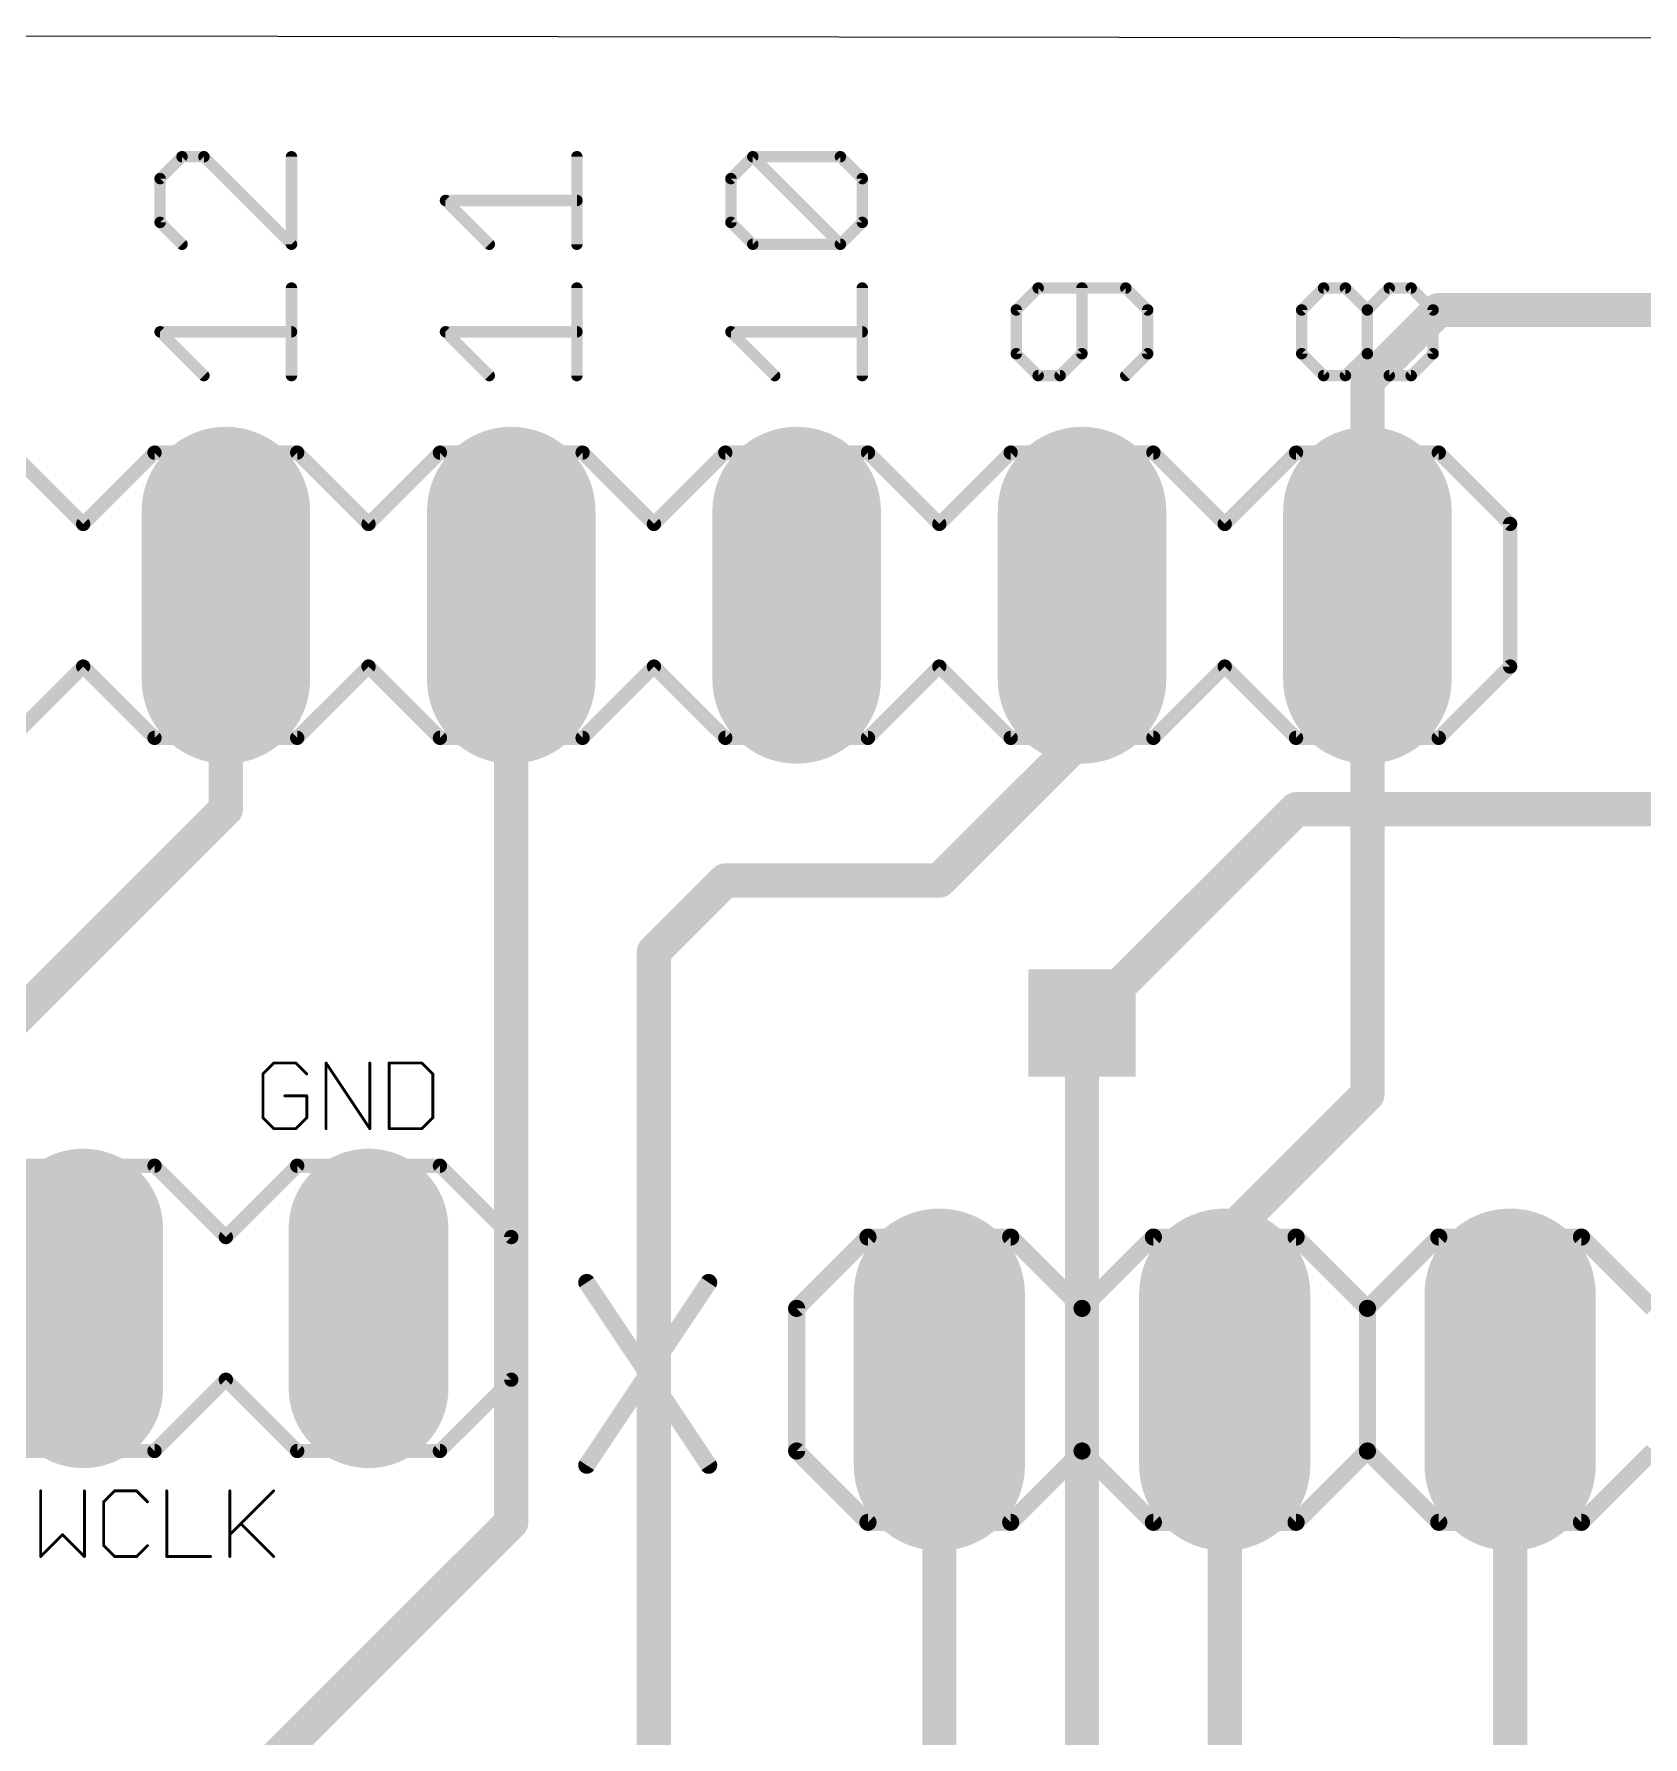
# Model space of a CAD drawing. Extents: x 6 to 93.4, y 7 to 66.
# Drawn here: x 21.15 to 35.47, y 50.79 to 65.96 of the extents above; entities that cross this region are included whole.
import ezdxf

# ---------------------------------------------------------------- set-up
doc = ezdxf.new("R2010")
doc.units = 0
for name, color, linetype in [('1', 22, 'CONTINUOUS'), ('16', 175, 'CONTINUOUS'), ('17', 82, 'CONTINUOUS'), ('18', 82, 'CONTINUOUS'), ('20', 7, 'CONTINUOUS'), ('21', 7, 'CONTINUOUS'), ('27', 253, 'CONTINUOUS'), ('51', 53, 'CONTINUOUS')]:
    doc.layers.add(name, color=color, linetype=linetype)

# ---------------------------------------------------------------- blocks, each defined once
blk = doc.blocks.new('RECT')
blk.add_solid([(-0.5, -0.5), (0.5, -0.5), (-0.5, 0.5), (0.5, 0.5)])
blk = doc.blocks.new('LONGP100')
at = {"const_width": 1}
blk.add_lwpolyline([(-0.5, 0), (0.5, 0)], dxfattribs=at)
at = {"const_width": 0.5}
for points in [[(-0.5, 0.25, 1), (-0.5, -0.25)], [(0.5, -0.25, 1), (0.5, 0.25)]]:
    blk.add_lwpolyline(points, format="xyb", dxfattribs=at)
blk = doc.blocks.new('SQUAREV')
blk.add_solid([(-0.5, -0.5), (0.5, -0.5), (-0.5, 0.5), (0.5, 0.5)])

msp = doc.modelspace()

# ---------------------------------------------------------------- linework, layer by layer
at = {"layer": '1', "const_width": 0.3048}
for points in [[(33.655, 63.5), (33.02, 62.865)], [(44.45, 63.5), (33.655, 63.5)], [(33.02, 62.865), (33.02, 60.96)], [(22.86, 59.055), (22.86, 60.96)], [(25.4, 52.705), (25.4, 60.96)], [(30.48, 60.96), (30.48, 59.69)], [(33.02, 56.515), (33.02, 60.96)], [(30.48, 59.69), (29.21, 58.42)], [(20.955, 57.15), (22.86, 59.055)], [(27.305, 58.42), (26.67, 57.785)], [(29.21, 58.42), (27.305, 58.42)], [(26.67, 50.165), (26.67, 57.785)], [(30.48, 22.225), (30.48, 57.15)], [(31.75, 55.245), (33.02, 56.515)], [(31.75, 53.975), (31.75, 55.245)], [(29.21, 53.975), (29.21, 48.26)], [(31.75, 53.975), (31.75, 48.26)], [(34.29, 53.975), (34.29, 48.26)], [(22.86, 50.165), (25.4, 52.705)]]:
    msp.add_lwpolyline(points, dxfattribs=at)
at = {"layer": '1', "const_width": 0.1524}
for points in [[(33.655, 63.5762, 1), (33.655, 63.4238)], [(33.7089, 63.4461, 1), (33.6011, 63.5539)], [(33.0962, 62.865, 1), (32.9438, 62.865)], [(32.9661, 62.9189, 1), (33.0739, 62.8111)], [(22.9362, 60.96, 1), (22.7838, 60.96)], [(25.4762, 60.96, 1), (25.3238, 60.96)], [(30.5562, 60.96, 1), (30.4038, 60.96)], [(33.0962, 60.96, 1), (32.9438, 60.96)], [(32.9438, 60.96, 1), (33.0962, 60.96)], [(30.4038, 59.69, 1), (30.5562, 59.69)], [(30.5339, 59.6361, 1), (30.4261, 59.7439)], [(22.9139, 59.0011, 1), (22.8061, 59.1089)], [(22.7838, 59.055, 1), (22.9362, 59.055)], [(27.305, 58.4962, 1), (27.305, 58.3438)], [(27.3589, 58.3661, 1), (27.2511, 58.4739)], [(29.1561, 58.4739, 1), (29.2639, 58.3661)], [(29.21, 58.3438, 1), (29.21, 58.4962)], [(26.7462, 57.785, 1), (26.5938, 57.785)], [(26.6161, 57.8389, 1), (26.7239, 57.7311)], [(30.5562, 57.15, 1), (30.4038, 57.15)], [(32.9438, 56.515, 1), (33.0962, 56.515)], [(33.0739, 56.4611, 1), (32.9661, 56.5689)], [(31.8262, 55.245, 1), (31.6738, 55.245)], [(31.6961, 55.2989, 1), (31.8039, 55.1911)], [(29.2862, 53.975, 1), (29.1338, 53.975)], [(31.8262, 53.975, 1), (31.6738, 53.975)], [(31.6738, 53.975, 1), (31.8262, 53.975)], [(34.3662, 53.975, 1), (34.2138, 53.975)], [(25.3238, 52.705, 1), (25.4762, 52.705)], [(25.4539, 52.6511, 1), (25.3461, 52.7589)]]:
    msp.add_lwpolyline(points, format="xyb", dxfattribs=at)
at = {"layer": '16', "const_width": 0.3048}
for points in [[(30.48, 57.15), (32.385, 59.055)], [(32.385, 59.055), (78.74, 59.055)]]:
    msp.add_lwpolyline(points, dxfattribs=at)
at = {"layer": '16', "const_width": 0.1524}
for points in [[(32.385, 59.1312, 1), (32.385, 58.9788)], [(32.4389, 59.0011, 1), (32.3311, 59.1089)], [(30.4261, 57.2039, 1), (30.5339, 57.0961)]]:
    msp.add_lwpolyline(points, format="xyb", dxfattribs=at)
at = {"layer": '20'}
msp.add_line((93.397, 65.851), (5.995, 65.957), dxfattribs=at)
at = {"layer": '21'}
for points, const_width in [([(22.4697, 64.8648), (22.2748, 64.6699)], 0.1016), ([(22.6646, 64.8648), (22.4697, 64.8648)], 0.1016), ([(23.4442, 64.0852), (22.6646, 64.8648)], 0.1016), ([(23.4442, 64.8648), (23.4442, 64.0852)], 0.1016), ([(25.9842, 64.0852), (25.9842, 64.8648)], 0.1016), ([(27.3548, 64.6699), (27.5497, 64.8648)], 0.1016), ([(27.5497, 64.8648), (28.3293, 64.8648)], 0.1016), ([(28.3293, 64.0852), (27.5497, 64.8648)], 0.1016), ([(28.3293, 64.8648), (28.5242, 64.6699)], 0.1016), ([(22.2748, 64.6699), (22.2748, 64.2801)], 0.1016), ([(27.3548, 64.2801), (27.3548, 64.6699)], 0.1016), ([(28.5242, 64.6699), (28.5242, 64.2801)], 0.1016), ([(25.2046, 64.0852), (24.8148, 64.475)], 0.1016), ([(24.8148, 64.475), (25.9842, 64.475)], 0.1016), ([(22.2748, 64.2801), (22.4697, 64.0852)], 0.1016), ([(27.5497, 64.0852), (27.3548, 64.2801)], 0.1016), ([(28.5242, 64.2801), (28.3293, 64.0852)], 0.1016), ([(28.3293, 64.0852), (27.5497, 64.0852)], 0.1016), ([(23.4442, 62.9158), (23.4442, 63.6954)], 0.1016), ([(25.9842, 62.9158), (25.9842, 63.6954)], 0.1016), ([(28.5242, 62.9158), (28.5242, 63.6954)], 0.1016), ([(30.0897, 63.6954), (29.8948, 63.5005)], 0.1016), ([(30.8693, 63.6954), (30.0897, 63.6954)], 0.1016), ([(30.4795, 63.1107), (30.4795, 63.6954)], 0.1016), ([(31.0642, 63.5005), (30.8693, 63.6954)], 0.1016), ([(32.4348, 63.5005), (32.6297, 63.6954)], 0.1016), ([(32.6297, 63.6954), (32.8246, 63.6954)], 0.1016), ([(32.8246, 63.6954), (33.0195, 63.5005)], 0.1016), ([(33.0195, 63.5005), (33.2144, 63.6954)], 0.1016), ([(33.2144, 63.6954), (33.4093, 63.6954)], 0.1016), ([(33.4093, 63.6954), (33.6042, 63.5005)], 0.1016), ([(29.8948, 63.5005), (29.8948, 63.1107)], 0.1016), ([(31.0642, 63.1107), (31.0642, 63.5005)], 0.1016), ([(32.4348, 63.1107), (32.4348, 63.5005)], 0.1016), ([(33.0195, 63.1107), (33.0195, 63.5005)], 0.1016), ([(33.6042, 63.5005), (33.6042, 63.1107)], 0.1016), ([(22.6646, 62.9158), (22.2748, 63.3056)], 0.1016), ([(22.2748, 63.3056), (23.4442, 63.3056)], 0.1016), ([(25.2046, 62.9158), (24.8148, 63.3056)], 0.1016), ([(24.8148, 63.3056), (25.9842, 63.3056)], 0.1016), ([(27.7446, 62.9158), (27.3548, 63.3056)], 0.1016), ([(27.3548, 63.3056), (28.5242, 63.3056)], 0.1016), ([(29.8948, 63.1107), (30.0897, 62.9158)], 0.1016), ([(30.2846, 62.9158), (30.4795, 63.1107)], 0.1016), ([(30.8693, 62.9158), (31.0642, 63.1107)], 0.1016), ([(32.6297, 62.9158), (32.4348, 63.1107)], 0.1016), ([(33.0195, 63.1107), (32.8246, 62.9158)], 0.1016), ([(33.2144, 62.9158), (33.0195, 63.1107)], 0.1016), ([(33.6042, 63.1107), (33.4093, 62.9158)], 0.1016), ([(30.0897, 62.9158), (30.2846, 62.9158)], 0.1016), ([(32.8246, 62.9158), (32.6297, 62.9158)], 0.1016), ([(33.4093, 62.9158), (33.2144, 62.9158)], 0.1016), ([(20.955, 62.23), (21.59, 61.595)], 0.127), ([(21.59, 61.595), (22.225, 62.23)], 0.127), ([(22.225, 62.23), (23.495, 62.23)], 0.127), ([(23.495, 62.23), (24.13, 61.595)], 0.127), ([(24.13, 61.595), (24.765, 62.23)], 0.127), ([(24.765, 62.23), (26.035, 62.23)], 0.127), ([(26.035, 62.23), (26.67, 61.595)], 0.127), ([(26.67, 61.595), (27.305, 62.23)], 0.127), ([(27.305, 62.23), (28.575, 62.23)], 0.127), ([(28.575, 62.23), (29.21, 61.595)], 0.127), ([(29.21, 61.595), (29.845, 62.23)], 0.127), ([(29.845, 62.23), (31.115, 62.23)], 0.127), ([(31.115, 62.23), (31.75, 61.595)], 0.127), ([(31.75, 61.595), (32.385, 62.23)], 0.127), ([(32.385, 62.23), (33.655, 62.23)], 0.127), ([(33.655, 62.23), (34.29, 61.595)], 0.127), ([(34.29, 61.595), (34.29, 60.325)], 0.127), ([(21.59, 60.325), (20.955, 59.69)], 0.127), ([(22.225, 59.69), (21.59, 60.325)], 0.127), ([(24.13, 60.325), (23.495, 59.69)], 0.127), ([(24.765, 59.69), (24.13, 60.325)], 0.127), ([(26.67, 60.325), (26.035, 59.69)], 0.127), ([(27.305, 59.69), (26.67, 60.325)], 0.127), ([(29.21, 60.325), (28.575, 59.69)], 0.127), ([(29.845, 59.69), (29.21, 60.325)], 0.127), ([(31.75, 60.325), (31.115, 59.69)], 0.127), ([(32.385, 59.69), (31.75, 60.325)], 0.127), ([(34.29, 60.325), (33.655, 59.69)], 0.127), ([(23.495, 59.69), (22.225, 59.69)], 0.127), ([(26.035, 59.69), (24.765, 59.69)], 0.127), ([(28.575, 59.69), (27.305, 59.69)], 0.127), ([(31.115, 59.69), (29.845, 59.69)], 0.127), ([(33.655, 59.69), (32.385, 59.69)], 0.127), ([(23.2876, 56.7949), (23.1902, 56.6974)], 0.0254), ([(23.1902, 56.6974), (23.1902, 56.3076)], 0.0254), ([(23.4825, 56.7949), (23.2876, 56.7949)], 0.0254), ([(23.58, 56.6974), (23.4825, 56.7949)], 0.0254), ([(23.7515, 56.2102), (23.7515, 56.7949)], 0.0254), ([(23.7515, 56.7949), (24.1413, 56.2102)], 0.0254), ([(24.1413, 56.2102), (24.1413, 56.7949)], 0.0254), ([(24.3128, 56.7949), (24.3128, 56.2102)], 0.0254), ([(24.6052, 56.7949), (24.3128, 56.7949)], 0.0254), ([(24.7026, 56.6974), (24.6052, 56.7949)], 0.0254), ([(24.7026, 56.3076), (24.7026, 56.6974)], 0.0254), ([(23.58, 56.5025), (23.3851, 56.5025)], 0.0254), ([(23.58, 56.3076), (23.58, 56.5025)], 0.0254), ([(23.1902, 56.3076), (23.2876, 56.2102)], 0.0254), ([(23.4825, 56.2102), (23.58, 56.3076)], 0.0254), ([(24.6052, 56.2102), (24.7026, 56.3076)], 0.0254), ([(23.2876, 56.2102), (23.4825, 56.2102)], 0.0254), ([(24.3128, 56.2102), (24.6052, 56.2102)], 0.0254), ([(22.225, 55.88), (20.955, 55.88)], 0.127), ([(22.86, 55.245), (22.225, 55.88)], 0.127), ([(23.495, 55.88), (22.86, 55.245)], 0.127), ([(24.765, 55.88), (23.495, 55.88)], 0.127), ([(25.4, 55.245), (24.765, 55.88)], 0.127), ([(25.4, 53.975), (25.4, 55.245)], 0.127), ([(27.94, 54.61), (28.575, 55.245)], 0.1524), ([(28.575, 55.245), (29.845, 55.245)], 0.1524), ([(30.48, 54.61), (29.845, 55.245)], 0.1524), ([(30.48, 54.61), (31.115, 55.245)], 0.1524), ([(31.115, 55.245), (32.385, 55.245)], 0.1524), ([(32.385, 55.245), (33.02, 54.61)], 0.1524), ([(33.02, 54.61), (33.655, 55.245)], 0.1524), ([(33.655, 55.245), (34.925, 55.245)], 0.1524), ([(35.56, 54.61), (34.925, 55.245)], 0.1524), ([(27.94, 53.34), (27.94, 54.61)], 0.1524), ([(30.48, 53.34), (30.48, 54.61)], 0.1524), ([(33.02, 53.34), (33.02, 54.61)], 0.1524), ([(22.225, 53.34), (22.86, 53.975)], 0.127), ([(22.86, 53.975), (23.495, 53.34)], 0.127), ([(24.765, 53.34), (25.4, 53.975)], 0.127), ([(20.955, 53.34), (22.225, 53.34)], 0.127), ([(23.495, 53.34), (24.765, 53.34)], 0.127), ([(28.575, 52.705), (27.94, 53.34)], 0.1524), ([(29.845, 52.705), (30.48, 53.34)], 0.1524), ([(31.115, 52.705), (30.48, 53.34)], 0.1524), ([(33.02, 53.34), (32.385, 52.705)], 0.1524), ([(33.655, 52.705), (33.02, 53.34)], 0.1524), ([(34.925, 52.705), (35.56, 53.34)], 0.1524), ([(21.2115, 52.9849), (21.2115, 52.4002)], 0.0254), ([(21.6013, 52.4002), (21.6013, 52.9849)], 0.0254), ([(21.8703, 52.9849), (21.7728, 52.8874)], 0.0254), ([(22.0652, 52.9849), (21.8703, 52.9849)], 0.0254), ([(22.1626, 52.8874), (22.0652, 52.9849)], 0.0254), ([(22.3341, 52.9849), (22.3341, 52.4002)], 0.0254), ([(22.8954, 52.9849), (22.8954, 52.4002)], 0.0254), ([(22.8954, 52.5951), (23.2852, 52.9849)], 0.0254), ([(21.7728, 52.8874), (21.7728, 52.4976)], 0.0254), ([(29.845, 52.705), (28.575, 52.705)], 0.1524), ([(32.385, 52.705), (31.115, 52.705)], 0.1524), ([(34.925, 52.705), (33.655, 52.705)], 0.1524), ([(22.9929, 52.6925), (23.2852, 52.4002)], 0.0254), ([(21.2115, 52.4002), (21.4064, 52.5951)], 0.0254), ([(21.4064, 52.5951), (21.6013, 52.4002)], 0.0254), ([(21.7728, 52.4976), (21.8703, 52.4002)], 0.0254), ([(22.0652, 52.4002), (22.1626, 52.4976)], 0.0254), ([(21.8703, 52.4002), (22.0652, 52.4002)], 0.0254), ([(22.3341, 52.4002), (22.7239, 52.4002)], 0.0254)]:
    msp.add_lwpolyline(points, dxfattribs=dict(at, const_width=const_width))
for points, const_width in [([(22.4697, 64.8902, 1), (22.4697, 64.8394)], 0.0508), ([(22.4877, 64.8468, 1), (22.4517, 64.8828)], 0.0508), ([(22.6826, 64.8828, 1), (22.6466, 64.8468)], 0.0508), ([(22.6646, 64.8394, 1), (22.6646, 64.8902)], 0.0508), ([(23.4696, 64.8648, 1), (23.4188, 64.8648)], 0.0508), ([(26.0096, 64.8648, 1), (25.9588, 64.8648)], 0.0508), ([(27.5677, 64.8828, 1), (27.5317, 64.8468)], 0.0508), ([(27.5497, 64.8902, 1), (27.5497, 64.8394)], 0.0508), ([(27.5677, 64.8468, 1), (27.5317, 64.8828)], 0.0508), ([(28.3473, 64.8828, 1), (28.3113, 64.8468)], 0.0508), ([(28.3293, 64.8394, 1), (28.3293, 64.8902)], 0.0508), ([(22.2568, 64.6879, 1), (22.2928, 64.6519)], 0.0508), ([(22.3002, 64.6699, 1), (22.2494, 64.6699)], 0.0508), ([(27.3368, 64.6879, 1), (27.3728, 64.6519)], 0.0508), ([(27.3802, 64.6699, 1), (27.3294, 64.6699)], 0.0508), ([(28.5496, 64.6699, 1), (28.4988, 64.6699)], 0.0508), ([(28.5062, 64.6519, 1), (28.5422, 64.6879)], 0.0508), ([(24.8328, 64.493, 1), (24.7968, 64.457)], 0.0508), ([(24.8148, 64.5004, 1), (24.8148, 64.4496)], 0.0508), ([(25.9842, 64.4496, 1), (25.9842, 64.5004)], 0.0508), ([(22.2928, 64.2981, 1), (22.2568, 64.2621)], 0.0508), ([(22.2494, 64.2801, 1), (22.3002, 64.2801)], 0.0508), ([(27.3728, 64.2981, 1), (27.3368, 64.2621)], 0.0508), ([(27.3294, 64.2801, 1), (27.3802, 64.2801)], 0.0508), ([(28.4988, 64.2801, 1), (28.5496, 64.2801)], 0.0508), ([(28.5422, 64.2621, 1), (28.5062, 64.2981)], 0.0508), ([(22.4517, 64.0672, 1), (22.4877, 64.1032)], 0.0508), ([(23.4188, 64.0852, 1), (23.4696, 64.0852)], 0.0508), ([(23.4262, 64.0672, 1), (23.4622, 64.1032)], 0.0508), ([(25.1866, 64.0672, 1), (25.2226, 64.1032)], 0.0508), ([(25.9588, 64.0852, 1), (26.0096, 64.0852)], 0.0508), ([(27.5497, 64.1106, 1), (27.5497, 64.0598)], 0.0508), ([(27.5317, 64.0672, 1), (27.5677, 64.1032)], 0.0508), ([(28.3113, 64.1032, 1), (28.3473, 64.0672)], 0.0508), ([(28.3113, 64.0672, 1), (28.3473, 64.1032)], 0.0508), ([(28.3293, 64.0598, 1), (28.3293, 64.1106)], 0.0508), ([(23.4696, 63.6954, 1), (23.4188, 63.6954)], 0.0508), ([(26.0096, 63.6954, 1), (25.9588, 63.6954)], 0.0508), ([(28.5496, 63.6954, 1), (28.4988, 63.6954)], 0.0508), ([(30.0897, 63.7208, 1), (30.0897, 63.67)], 0.0508), ([(30.1077, 63.6774, 1), (30.0717, 63.7134)], 0.0508), ([(30.5049, 63.6954, 1), (30.4541, 63.6954)], 0.0508), ([(30.8873, 63.7134, 1), (30.8513, 63.6774)], 0.0508), ([(30.8693, 63.67, 1), (30.8693, 63.7208)], 0.0508), ([(32.6297, 63.7208, 1), (32.6297, 63.67)], 0.0508), ([(32.6477, 63.6774, 1), (32.6117, 63.7134)], 0.0508), ([(32.8426, 63.7134, 1), (32.8066, 63.6774)], 0.0508), ([(32.8246, 63.67, 1), (32.8246, 63.7208)], 0.0508), ([(33.2144, 63.7208, 1), (33.2144, 63.67)], 0.0508), ([(33.2324, 63.6774, 1), (33.1964, 63.7134)], 0.0508), ([(33.4273, 63.7134, 1), (33.3913, 63.6774)], 0.0508), ([(33.4093, 63.67, 1), (33.4093, 63.7208)], 0.0508), ([(29.8768, 63.5185, 1), (29.9128, 63.4825)], 0.0508), ([(29.9202, 63.5005, 1), (29.8694, 63.5005)], 0.0508), ([(31.0896, 63.5005, 1), (31.0388, 63.5005)], 0.0508), ([(31.0462, 63.4825, 1), (31.0822, 63.5185)], 0.0508), ([(32.4168, 63.5185, 1), (32.4528, 63.4825)], 0.0508), ([(32.4602, 63.5005, 1), (32.4094, 63.5005)], 0.0508), ([(33.0015, 63.5185, 1), (33.0375, 63.4825)], 0.0508), ([(33.0449, 63.5005, 1), (32.9941, 63.5005)], 0.0508), ([(33.0015, 63.4825, 1), (33.0375, 63.5185)], 0.0508), ([(33.6296, 63.5005, 1), (33.5788, 63.5005)], 0.0508), ([(33.5862, 63.4825, 1), (33.6222, 63.5185)], 0.0508), ([(22.2928, 63.3236, 1), (22.2568, 63.2876)], 0.0508), ([(22.2748, 63.331, 1), (22.2748, 63.2802)], 0.0508), ([(23.4442, 63.2802, 1), (23.4442, 63.331)], 0.0508), ([(24.8328, 63.3236, 1), (24.7968, 63.2876)], 0.0508), ([(24.8148, 63.331, 1), (24.8148, 63.2802)], 0.0508), ([(25.9842, 63.2802, 1), (25.9842, 63.331)], 0.0508), ([(27.3728, 63.3236, 1), (27.3368, 63.2876)], 0.0508), ([(27.3548, 63.331, 1), (27.3548, 63.2802)], 0.0508), ([(28.5242, 63.2802, 1), (28.5242, 63.331)], 0.0508), ([(29.9128, 63.1287, 1), (29.8768, 63.0927)], 0.0508), ([(29.8694, 63.1107, 1), (29.9202, 63.1107)], 0.0508), ([(30.4541, 63.1107, 1), (30.5049, 63.1107)], 0.0508), ([(30.4975, 63.0927, 1), (30.4615, 63.1287)], 0.0508), ([(31.0388, 63.1107, 1), (31.0896, 63.1107)], 0.0508), ([(31.0822, 63.0927, 1), (31.0462, 63.1287)], 0.0508), ([(32.4528, 63.1287, 1), (32.4168, 63.0927)], 0.0508), ([(32.4094, 63.1107, 1), (32.4602, 63.1107)], 0.0508), ([(33.0375, 63.1287, 1), (33.0015, 63.0927)], 0.0508), ([(32.9941, 63.1107, 1), (33.0449, 63.1107)], 0.0508), ([(33.0375, 63.0927, 1), (33.0015, 63.1287)], 0.0508), ([(33.5788, 63.1107, 1), (33.6296, 63.1107)], 0.0508), ([(33.6222, 63.0927, 1), (33.5862, 63.1287)], 0.0508), ([(22.6466, 62.8978, 1), (22.6826, 62.9338)], 0.0508), ([(23.4188, 62.9158, 1), (23.4696, 62.9158)], 0.0508), ([(25.1866, 62.8978, 1), (25.2226, 62.9338)], 0.0508), ([(25.9588, 62.9158, 1), (26.0096, 62.9158)], 0.0508), ([(27.7266, 62.8978, 1), (27.7626, 62.9338)], 0.0508), ([(28.4988, 62.9158, 1), (28.5496, 62.9158)], 0.0508), ([(30.0897, 62.9412, 1), (30.0897, 62.8904)], 0.0508), ([(30.0717, 62.8978, 1), (30.1077, 62.9338)], 0.0508), ([(30.2666, 62.9338, 1), (30.3026, 62.8978)], 0.0508), ([(30.2846, 62.8904, 1), (30.2846, 62.9412)], 0.0508), ([(30.8513, 62.9338, 1), (30.8873, 62.8978)], 0.0508), ([(32.6297, 62.9412, 1), (32.6297, 62.8904)], 0.0508), ([(32.6117, 62.8978, 1), (32.6477, 62.9338)], 0.0508), ([(32.8066, 62.9338, 1), (32.8426, 62.8978)], 0.0508), ([(32.8246, 62.8904, 1), (32.8246, 62.9412)], 0.0508), ([(33.2144, 62.9412, 1), (33.2144, 62.8904)], 0.0508), ([(33.1964, 62.8978, 1), (33.2324, 62.9338)], 0.0508), ([(33.3913, 62.9338, 1), (33.4273, 62.8978)], 0.0508), ([(33.4093, 62.8904, 1), (33.4093, 62.9412)], 0.0508), ([(22.225, 62.2618, 1), (22.225, 62.1983)], 0.0635), ([(22.2475, 62.2075, 1), (22.2025, 62.2525)], 0.0635), ([(23.5175, 62.2525, 1), (23.4725, 62.2075)], 0.0635), ([(23.495, 62.1983, 1), (23.495, 62.2618)], 0.0635), ([(24.765, 62.2618, 1), (24.765, 62.1983)], 0.0635), ([(24.7875, 62.2075, 1), (24.7425, 62.2525)], 0.0635), ([(26.0575, 62.2525, 1), (26.0125, 62.2075)], 0.0635), ([(26.035, 62.1983, 1), (26.035, 62.2618)], 0.0635), ([(27.305, 62.2618, 1), (27.305, 62.1983)], 0.0635), ([(27.3275, 62.2075, 1), (27.2825, 62.2525)], 0.0635), ([(28.5975, 62.2525, 1), (28.5525, 62.2075)], 0.0635), ([(28.575, 62.1983, 1), (28.575, 62.2618)], 0.0635), ([(29.845, 62.2618, 1), (29.845, 62.1983)], 0.0635), ([(29.8675, 62.2075, 1), (29.8225, 62.2525)], 0.0635), ([(31.1375, 62.2525, 1), (31.0925, 62.2075)], 0.0635), ([(31.115, 62.1983, 1), (31.115, 62.2618)], 0.0635), ([(32.385, 62.2618, 1), (32.385, 62.1983)], 0.0635), ([(32.4075, 62.2075, 1), (32.3625, 62.2525)], 0.0635), ([(33.6775, 62.2525, 1), (33.6325, 62.2075)], 0.0635), ([(33.655, 62.1983, 1), (33.655, 62.2618)], 0.0635), ([(21.5675, 61.6175, 1), (21.6125, 61.5725)], 0.0635), ([(21.5675, 61.5725, 1), (21.6125, 61.6175)], 0.0635), ([(24.1075, 61.6175, 1), (24.1525, 61.5725)], 0.0635), ([(24.1075, 61.5725, 1), (24.1525, 61.6175)], 0.0635), ([(26.6475, 61.6175, 1), (26.6925, 61.5725)], 0.0635), ([(26.6475, 61.5725, 1), (26.6925, 61.6175)], 0.0635), ([(29.1875, 61.6175, 1), (29.2325, 61.5725)], 0.0635), ([(29.1875, 61.5725, 1), (29.2325, 61.6175)], 0.0635), ([(31.7275, 61.6175, 1), (31.7725, 61.5725)], 0.0635), ([(31.7275, 61.5725, 1), (31.7725, 61.6175)], 0.0635), ([(34.3218, 61.595, 1), (34.2582, 61.595)], 0.0635), ([(34.2675, 61.5725, 1), (34.3125, 61.6175)], 0.0635), ([(21.6125, 60.3475, 1), (21.5675, 60.3025)], 0.0635), ([(21.6125, 60.3025, 1), (21.5675, 60.3475)], 0.0635), ([(24.1525, 60.3475, 1), (24.1075, 60.3025)], 0.0635), ([(24.1525, 60.3025, 1), (24.1075, 60.3475)], 0.0635), ([(26.6925, 60.3475, 1), (26.6475, 60.3025)], 0.0635), ([(26.6925, 60.3025, 1), (26.6475, 60.3475)], 0.0635), ([(29.2325, 60.3475, 1), (29.1875, 60.3025)], 0.0635), ([(29.2325, 60.3025, 1), (29.1875, 60.3475)], 0.0635), ([(31.7725, 60.3475, 1), (31.7275, 60.3025)], 0.0635), ([(31.7725, 60.3025, 1), (31.7275, 60.3475)], 0.0635), ([(34.2582, 60.325, 1), (34.3218, 60.325)], 0.0635), ([(34.3125, 60.3025, 1), (34.2675, 60.3475)], 0.0635), ([(22.225, 59.7218, 1), (22.225, 59.6583)], 0.0635), ([(22.2025, 59.6675, 1), (22.2475, 59.7125)], 0.0635), ([(23.4725, 59.7125, 1), (23.5175, 59.6675)], 0.0635), ([(23.495, 59.6583, 1), (23.495, 59.7218)], 0.0635), ([(24.765, 59.7218, 1), (24.765, 59.6583)], 0.0635), ([(24.7425, 59.6675, 1), (24.7875, 59.7125)], 0.0635), ([(26.0125, 59.7125, 1), (26.0575, 59.6675)], 0.0635), ([(26.035, 59.6583, 1), (26.035, 59.7218)], 0.0635), ([(27.305, 59.7218, 1), (27.305, 59.6583)], 0.0635), ([(27.2825, 59.6675, 1), (27.3275, 59.7125)], 0.0635), ([(28.5525, 59.7125, 1), (28.5975, 59.6675)], 0.0635), ([(28.575, 59.6583, 1), (28.575, 59.7218)], 0.0635), ([(29.845, 59.7218, 1), (29.845, 59.6583)], 0.0635), ([(29.8225, 59.6675, 1), (29.8675, 59.7125)], 0.0635), ([(31.0925, 59.7125, 1), (31.1375, 59.6675)], 0.0635), ([(31.115, 59.6583, 1), (31.115, 59.7218)], 0.0635), ([(32.385, 59.7218, 1), (32.385, 59.6583)], 0.0635), ([(32.3625, 59.6675, 1), (32.4075, 59.7125)], 0.0635), ([(33.6325, 59.7125, 1), (33.6775, 59.6675)], 0.0635), ([(33.655, 59.6583, 1), (33.655, 59.7218)], 0.0635), ([(23.1966, 56.6974, 1), (23.1838, 56.6974)], 0.0127), ([(23.2876, 56.8012, 1), (23.2876, 56.7885)], 0.0127), ([(23.2921, 56.7904, 1), (23.2832, 56.7994)], 0.0127), ([(23.487, 56.7994, 1), (23.4781, 56.7904)], 0.0127), ([(23.4825, 56.7885, 1), (23.4825, 56.8012)], 0.0127), ([(23.7568, 56.7984, 1), (23.7462, 56.7914)], 0.0127), ([(23.7579, 56.7949, 1), (23.7452, 56.7949)], 0.0127), ([(24.1477, 56.7949, 1), (24.135, 56.7949)], 0.0127), ([(24.3192, 56.7949, 1), (24.3065, 56.7949)], 0.0127), ([(24.3128, 56.8012, 1), (24.3128, 56.7885)], 0.0127), ([(24.6097, 56.7994, 1), (24.6007, 56.7904)], 0.0127), ([(24.6052, 56.7885, 1), (24.6052, 56.8012)], 0.0127), ([(24.709, 56.6974, 1), (24.6963, 56.6974)], 0.0127), ([(23.1857, 56.7019, 1), (23.1947, 56.693)], 0.0127), ([(23.5755, 56.693, 1), (23.5845, 56.7019)], 0.0127), ([(24.6981, 56.693, 1), (24.7071, 56.7019)], 0.0127), ([(23.3851, 56.5089, 1), (23.3851, 56.4962)], 0.0127), ([(23.5863, 56.5025, 1), (23.5736, 56.5025)], 0.0127), ([(23.58, 56.4962, 1), (23.58, 56.5089)], 0.0127), ([(23.1947, 56.3121, 1), (23.1857, 56.3032)], 0.0127), ([(23.1838, 56.3076, 1), (23.1966, 56.3076)], 0.0127), ([(23.5736, 56.3076, 1), (23.5863, 56.3076)], 0.0127), ([(23.5845, 56.3032, 1), (23.5755, 56.3121)], 0.0127), ([(24.6963, 56.3076, 1), (24.709, 56.3076)], 0.0127), ([(24.7071, 56.3032, 1), (24.6981, 56.3121)], 0.0127), ([(23.2876, 56.2165, 1), (23.2876, 56.2039)], 0.0127), ([(23.2832, 56.2057, 1), (23.2921, 56.2147)], 0.0127), ([(23.4781, 56.2147, 1), (23.487, 56.2057)], 0.0127), ([(23.4825, 56.2039, 1), (23.4825, 56.2165)], 0.0127), ([(23.7452, 56.2102, 1), (23.7579, 56.2102)], 0.0127), ([(24.135, 56.2102, 1), (24.1477, 56.2102)], 0.0127), ([(24.136, 56.2067, 1), (24.1466, 56.2137)], 0.0127), ([(24.3128, 56.2165, 1), (24.3128, 56.2039)], 0.0127), ([(24.3065, 56.2102, 1), (24.3192, 56.2102)], 0.0127), ([(24.6007, 56.2147, 1), (24.6097, 56.2057)], 0.0127), ([(24.6052, 56.2039, 1), (24.6052, 56.2165)], 0.0127), ([(22.2475, 55.9025, 1), (22.2025, 55.8575)], 0.0635), ([(22.225, 55.8483, 1), (22.225, 55.9118)], 0.0635), ([(23.495, 55.9118, 1), (23.495, 55.8483)], 0.0635), ([(23.5175, 55.8575, 1), (23.4725, 55.9025)], 0.0635), ([(24.7875, 55.9025, 1), (24.7425, 55.8575)], 0.0635), ([(24.765, 55.8483, 1), (24.765, 55.9118)], 0.0635), ([(22.8375, 55.2675, 1), (22.8825, 55.2225)], 0.0635), ([(22.8375, 55.2225, 1), (22.8825, 55.2675)], 0.0635), ([(25.4318, 55.245, 1), (25.3683, 55.245)], 0.0635), ([(25.3775, 55.2225, 1), (25.4225, 55.2675)], 0.0635), ([(28.575, 55.2831, 1), (28.575, 55.2069)], 0.0762), ([(28.6019, 55.2181, 1), (28.5481, 55.2719)], 0.0762), ([(29.8719, 55.2719, 1), (29.8181, 55.2181)], 0.0762), ([(29.845, 55.2069, 1), (29.845, 55.2831)], 0.0762), ([(31.115, 55.2831, 1), (31.115, 55.2069)], 0.0762), ([(31.1419, 55.2181, 1), (31.0881, 55.2719)], 0.0762), ([(32.4119, 55.2719, 1), (32.3581, 55.2181)], 0.0762), ([(32.385, 55.2069, 1), (32.385, 55.2831)], 0.0762), ([(33.655, 55.2831, 1), (33.655, 55.2069)], 0.0762), ([(33.6819, 55.2181, 1), (33.6281, 55.2719)], 0.0762), ([(34.9519, 55.2719, 1), (34.8981, 55.2181)], 0.0762), ([(34.925, 55.2069, 1), (34.925, 55.2831)], 0.0762), ([(27.9781, 54.61, 1), (27.9019, 54.61)], 0.0762), ([(27.9131, 54.6369, 1), (27.9669, 54.5831)], 0.0762), ([(30.5181, 54.61, 1), (30.4419, 54.61)], 0.0762), ([(30.4531, 54.6369, 1), (30.5069, 54.5831)], 0.0762), ([(30.4531, 54.5831, 1), (30.5069, 54.6369)], 0.0762), ([(33.0581, 54.61, 1), (32.9819, 54.61)], 0.0762), ([(32.9931, 54.6369, 1), (33.0469, 54.5831)], 0.0762), ([(32.9931, 54.5831, 1), (33.0469, 54.6369)], 0.0762), ([(22.8825, 53.9975, 1), (22.8375, 53.9525)], 0.0635), ([(22.8825, 53.9525, 1), (22.8375, 53.9975)], 0.0635), ([(25.3683, 53.975, 1), (25.4318, 53.975)], 0.0635), ([(25.4225, 53.9525, 1), (25.3775, 53.9975)], 0.0635), ([(22.2025, 53.3625, 1), (22.2475, 53.3175)], 0.0635), ([(22.225, 53.3083, 1), (22.225, 53.3718)], 0.0635), ([(23.495, 53.3718, 1), (23.495, 53.3083)], 0.0635), ([(23.4725, 53.3175, 1), (23.5175, 53.3625)], 0.0635), ([(24.7425, 53.3625, 1), (24.7875, 53.3175)], 0.0635), ([(24.765, 53.3083, 1), (24.765, 53.3718)], 0.0635), ([(27.9019, 53.34, 1), (27.9781, 53.34)], 0.0762), ([(27.9669, 53.3669, 1), (27.9131, 53.3131)], 0.0762), ([(30.4419, 53.34, 1), (30.5181, 53.34)], 0.0762), ([(30.5069, 53.3669, 1), (30.4531, 53.3131)], 0.0762), ([(30.5069, 53.3131, 1), (30.4531, 53.3669)], 0.0762), ([(32.9819, 53.34, 1), (33.0581, 53.34)], 0.0762), ([(33.0469, 53.3669, 1), (32.9931, 53.3131)], 0.0762), ([(33.0469, 53.3131, 1), (32.9931, 53.3669)], 0.0762), ([(21.2179, 52.9849, 1), (21.2052, 52.9849)], 0.0127), ([(21.6077, 52.9849, 1), (21.595, 52.9849)], 0.0127), ([(21.8703, 52.9912, 1), (21.8703, 52.9785)], 0.0127), ([(21.8748, 52.9804, 1), (21.8658, 52.9894)], 0.0127), ([(22.0697, 52.9894, 1), (22.0607, 52.9804)], 0.0127), ([(22.0652, 52.9785, 1), (22.0652, 52.9912)], 0.0127), ([(22.3405, 52.9849, 1), (22.3278, 52.9849)], 0.0127), ([(22.9018, 52.9849, 1), (22.8891, 52.9849)], 0.0127), ([(23.2897, 52.9804, 1), (23.2807, 52.9894)], 0.0127), ([(21.7792, 52.8874, 1), (21.7665, 52.8874)], 0.0127), ([(21.7683, 52.8919, 1), (21.7773, 52.883)], 0.0127), ([(22.1581, 52.883, 1), (22.1671, 52.8919)], 0.0127), ([(28.575, 52.7431, 1), (28.575, 52.6669)], 0.0762), ([(28.5481, 52.6781, 1), (28.6019, 52.7319)], 0.0762), ([(29.8181, 52.7319, 1), (29.8719, 52.6781)], 0.0762), ([(29.845, 52.6669, 1), (29.845, 52.7431)], 0.0762), ([(31.115, 52.7431, 1), (31.115, 52.6669)], 0.0762), ([(31.0881, 52.6781, 1), (31.1419, 52.7319)], 0.0762), ([(32.3581, 52.7319, 1), (32.4119, 52.6781)], 0.0762), ([(32.385, 52.6669, 1), (32.385, 52.7431)], 0.0762), ([(33.655, 52.7431, 1), (33.655, 52.6669)], 0.0762), ([(33.6281, 52.6781, 1), (33.6819, 52.7319)], 0.0762), ([(34.8981, 52.7319, 1), (34.9519, 52.6781)], 0.0762), ([(34.925, 52.6669, 1), (34.925, 52.7431)], 0.0762), ([(22.9974, 52.697, 1), (22.9884, 52.6881)], 0.0127), ([(21.4109, 52.5996, 1), (21.4019, 52.5906)], 0.0127), ([(21.4109, 52.5906, 1), (21.4019, 52.5996)], 0.0127), ([(21.7773, 52.5021, 1), (21.7683, 52.4932)], 0.0127), ([(21.7665, 52.4976, 1), (21.7792, 52.4976)], 0.0127), ([(22.1671, 52.4932, 1), (22.1581, 52.5021)], 0.0127), ([(22.8909, 52.5996, 1), (22.8999, 52.5906)], 0.0127), ([(21.207, 52.4047, 1), (21.216, 52.3957)], 0.0127), ([(21.2052, 52.4002, 1), (21.2179, 52.4002)], 0.0127), ([(21.595, 52.4002, 1), (21.6077, 52.4002)], 0.0127), ([(21.5968, 52.3957, 1), (21.6058, 52.4047)], 0.0127), ([(21.8703, 52.4066, 1), (21.8703, 52.3939)], 0.0127), ([(21.8658, 52.3957, 1), (21.8748, 52.4047)], 0.0127), ([(22.0607, 52.4047, 1), (22.0697, 52.3957)], 0.0127), ([(22.0652, 52.3939, 1), (22.0652, 52.4066)], 0.0127), ([(22.3341, 52.4066, 1), (22.3341, 52.3939)], 0.0127), ([(22.3278, 52.4002, 1), (22.3405, 52.4002)], 0.0127), ([(22.7239, 52.3939, 1), (22.7239, 52.4066)], 0.0127), ([(22.8891, 52.4002, 1), (22.9018, 52.4002)], 0.0127), ([(23.2807, 52.3957, 1), (23.2897, 52.4047)], 0.0127)]:
    msp.add_lwpolyline(points, format="xyb", dxfattribs=dict(at, const_width=const_width))
at = {"layer": '27', "const_width": 0.1524}
for points in [[(26.0722, 54.8402), (27.1569, 53.2132)], [(27.1569, 54.8402), (26.0722, 53.2132)]]:
    msp.add_lwpolyline(points, dxfattribs=at)
at = {"layer": '27', "const_width": 0.0762}
for points in [[(26.1039, 54.8613, 1), (26.0405, 54.8191)], [(27.1886, 54.8191, 1), (27.1252, 54.8613)], [(26.0405, 53.2343, 1), (26.1039, 53.1921)], [(27.1252, 53.1921, 1), (27.1886, 53.2343)]]:
    msp.add_lwpolyline(points, format="xyb", dxfattribs=at)

# ---------------------------------------------------------------- block references
at = {"layer": '17'}
for p, xscale, yscale, rotation in [((22.86, 60.96), 1.5, 1.5, 90), ((22.86, 60.96), 1.5, 1.5, 90), ((25.4, 60.96), 1.5, 1.5, 90), ((25.4, 60.96), 1.5, 1.5, 90), ((27.94, 60.96), 1.5, 1.5, 90), ((27.94, 60.96), 1.5, 1.5, 90), ((30.48, 60.96), 1.5, 1.5, 90), ((30.48, 60.96), 1.5, 1.5, 90), ((33.02, 60.96), 1.5, 1.5, 90), ((33.02, 60.96), 1.5, 1.5, 90), ((21.59, 54.61), 1.4224, 1.4224, 90), ((21.59, 54.61), 1.4224, 1.4224, 90), ((24.13, 54.61), 1.4224, 1.4224, 90), ((24.13, 54.61), 1.4224, 1.4224, 90), ((29.21, 53.975), 1.524, 1.524, 270), ((29.21, 53.975), 1.524, 1.524, 270), ((31.75, 53.975), 1.524, 1.524, 270), ((31.75, 53.975), 1.524, 1.524, 270), ((34.29, 53.975), 1.524, 1.524, 270), ((34.29, 53.975), 1.524, 1.524, 270)]:
    msp.add_blockref('LONGP100', p, dxfattribs=dict(at, xscale=xscale, yscale=yscale, rotation=rotation))
at = {"layer": '18', "xscale": 0.9556, "yscale": 0.9556}
msp.add_blockref('SQUAREV', (30.48, 57.15), dxfattribs=at)
msp.add_blockref('SQUAREV', (30.48, 57.15), dxfattribs=at)
at = {"layer": '21', "xscale": 0.508, "yscale": 0.508}
for p in [(22.86, 60.96), (25.4, 60.96), (27.94, 60.96), (30.48, 60.96), (33.02, 60.96), (21.59, 54.61), (24.13, 54.61)]:
    msp.add_blockref('RECT', p, dxfattribs=at)
at = {"layer": '51', "xscale": 0.508, "yscale": 0.508, "rotation": 180}
for p in [(29.21, 53.975), (31.75, 53.975), (34.29, 53.975)]:
    msp.add_blockref('RECT', p, dxfattribs=at)

doc.saveas('drawing.dxf')
